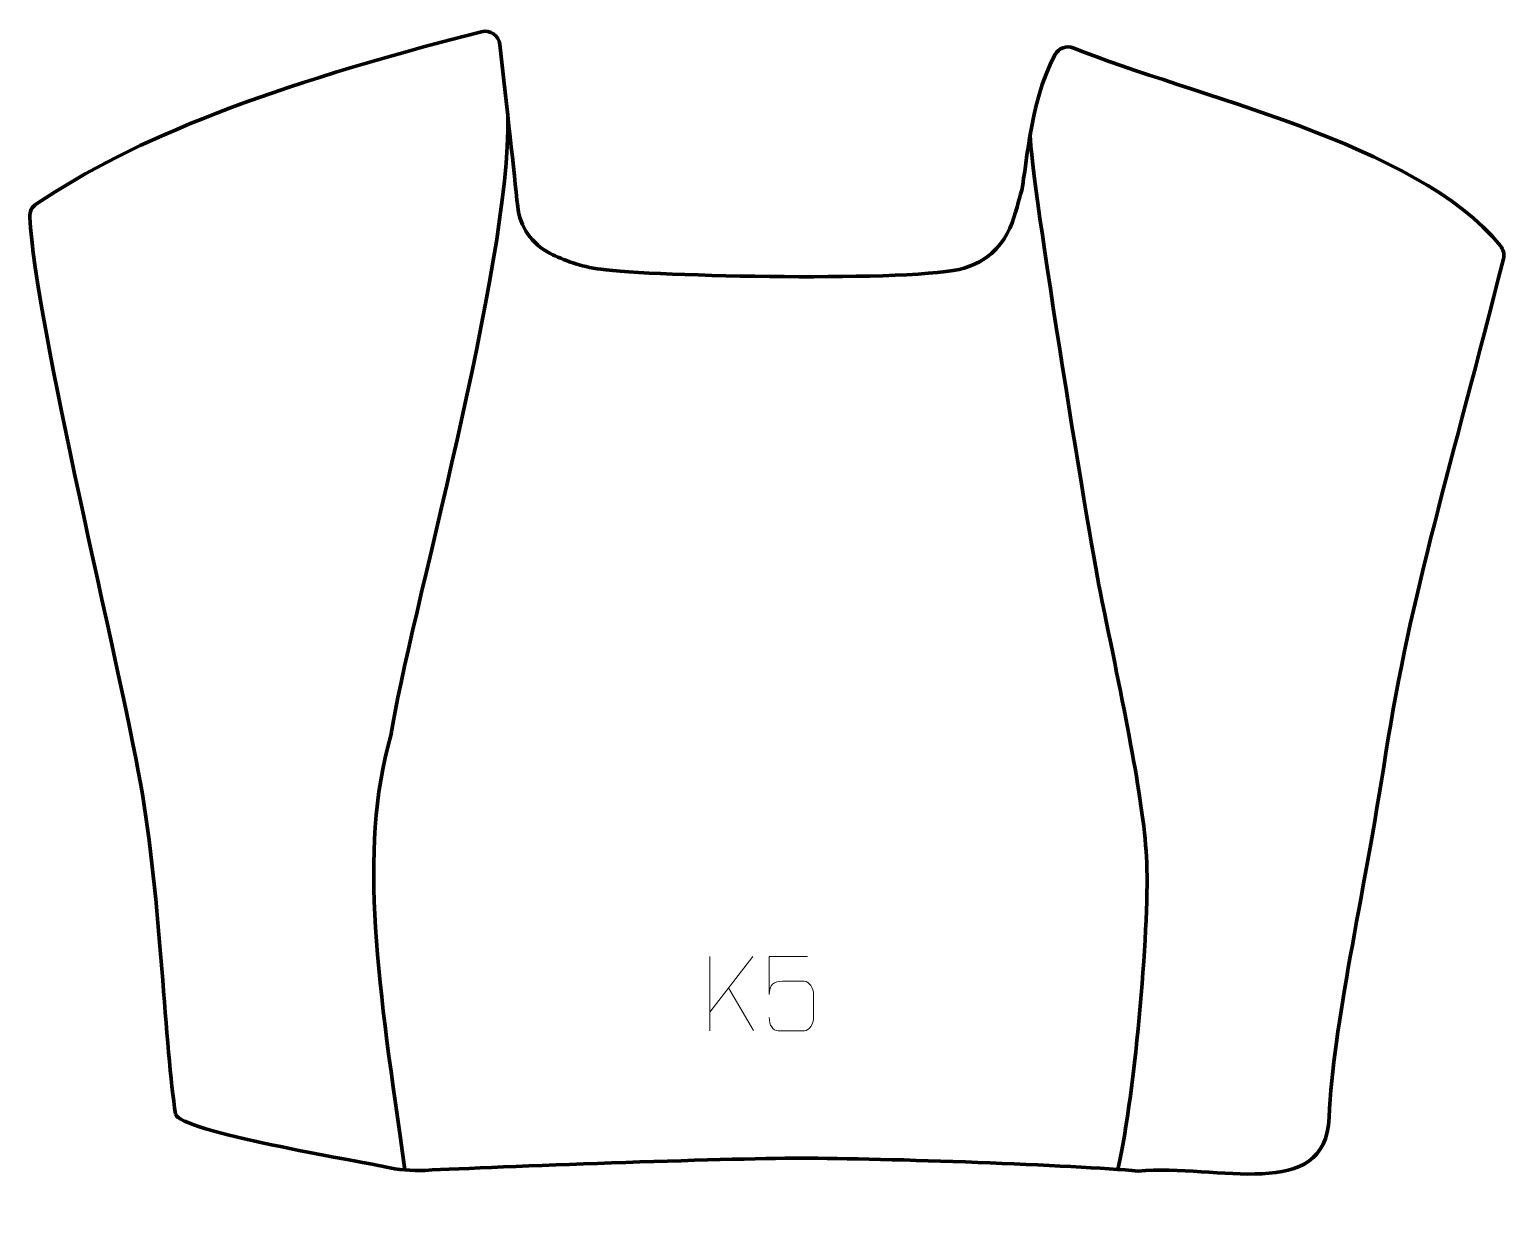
# Model space of a CAD drawing. Header units: millimetres. Extents: x -247 to 247, y -202 to 192.
import ezdxf

# ---------------------------------------------------------------- set-up
doc = ezdxf.new("R2010")
doc.units = ezdxf.units.MM
doc.header["$MEASUREMENT"] = 0
for name, color, linetype in [('layer 1', 7, 'Continuous'), ('layer 2', 7, 'Continuous'), ('layer 3', 7, 'Continuous')]:
    doc.layers.add(name, color=color, linetype=linetype)

msp = doc.modelspace()

# ---------------------------------------------------------------- linework, layer by layer
at = {"layer": 'layer 1', "color": 250, "lineweight": 9}
for points in [[(-19.1058, -118.7041), (-19.1058, -118.7041), (-19.1058, -143.6577), (-19.1058, -143.6577)], [(-4.7296, -118.7041), (-4.7296, -118.7041), (-19.1058, -137.3438), (-19.1058, -137.3438)], [(-4.4043, -143.5619), (-4.4043, -143.5619), (-12.8748, -129.2483), (-12.8748, -129.2483)]]:
    msp.add_open_spline(points, degree=3, dxfattribs=at)
msp.add_open_spline([(13.6391, -118.7261), (13.6391, -118.7261), (0.7874, -118.7261), (0.7874, -118.7261), (0.7874, -118.7261), (0.7877, -122.9567), (0.7877, -127.1876), (0.7874, -131.4188), (0.7874, -131.4188), (0.7871, -128.1087), (2.4181, -127.0369), (5.2301, -126.9764), (5.2301, -126.9764), (7.6697, -126.9761), (10.1092, -126.9761), (12.5484, -126.9764), (12.5484, -126.9764), (14.1982, -126.9696), (15.6731, -129.3501), (15.7016, -131.4188), (15.7016, -131.4188), (15.7013, -134.0061), (15.7013, -136.5937), (15.7016, -139.1814), (15.7016, -139.1814), (15.7478, -141.1408), (14.2484, -143.5771), (12.6225, -143.6356), (12.6225, -143.6356), (10.666, -143.6353), (5.771, -143.6353), (3.814, -143.6356), (3.814, -143.6356), (1.9685, -143.6444), (0.8614, -141.6796), (0.8406, -139.1285)], degree=3, knots=[0, 0, 0, 0, 0.1, 0.1, 0.1, 0.1, 0.2, 0.2, 0.2, 0.2, 0.3, 0.3, 0.3, 0.3, 0.4, 0.4, 0.4, 0.4, 0.5, 0.5, 0.5, 0.5, 0.6, 0.6, 0.6, 0.6, 0.7, 0.7, 0.7, 0.7, 0.8, 0.8, 0.8, 0.8, 1, 1, 1, 1], dxfattribs=at)
at = {"layer": 'layer 2', "color": 230, "lineweight": 200}
msp.add_open_spline([(-198.2281, -171.5441), (-201.8004, -150.3333), (-203.0393, -99.8893), (-210.019, -60.5821), (-210.019, -60.5821), (-217.2616, -19.7955), (-245.2721, 93.3085), (-247.1446, 129.3515), (-247.1446, 129.3515), (-247.2352, 131.1013), (-246.3925, 132.7674), (-244.9377, 133.7443), (-244.9377, 133.7443), (-211.9057, 155.9209), (-167.1329, 173.2494), (-95.6897, 191.4975), (-95.6897, 191.4975), (-92.7518, 192.2479), (-89.8269, 190.2251), (-89.4872, 187.2113), (-89.4872, 187.2113), (-87.0386, 165.495), (-84.7685, 144.4423), (-83.5313, 132.8602), (-83.5313, 132.8602), (-82.8095, 126.1024), (-78.7053, 120.1789), (-72.6361, 117.121), (-72.6361, 117.121), (-68.2486, 114.9105), (-62.5145, 112.7625), (-55.6541, 111.805), (-55.6541, 111.805), (-38.8072, 109.4545), (50.9125, 107.4955), (66.1923, 112.197), (66.1923, 112.197), (81.4718, 116.8984), (83.0392, 130.2193), (85.1287, 137.0102), (85.1287, 137.0102), (87.0623, 143.2943), (87.6539, 167.0238), (96.631, 183.777), (96.631, 183.777), (97.835, 186.0242), (100.5529, 186.9799), (102.9144, 186.0185), (102.9144, 186.0185), (141.8106, 170.1802), (218.1252, 154.2783), (246.0342, 119.6988), (246.0342, 119.6988), (247.0234, 118.4732), (247.3843, 116.855), (247.0008, 115.3275), (247.0008, 115.3275), (229.6455, 46.1693), (215.7637, 2.2926), (207.6283, -50.3956), (207.6283, -50.3956), (199.8269, -100.9162), (189.9129, -141.2225), (188.5716, -172.6507), (188.5716, -172.6507), (187.3399, -201.5482), (151.2861, -188.2148), (124.5686, -190.6562), (124.5686, -190.6562), (103.4121, -188.6972), (39.9425, -186.3463), (11.3417, -186.3463), (11.3417, -186.3463), (-14.0562, -186.3463), (-90.3339, -189.2299), (-114.5969, -190.4244), (-114.5969, -190.4244), (-119.1082, -190.6466), (-123.6234, -190.2561), (-128.0299, -189.2637), (-128.0299, -189.2637), (-137.0023, -187.2431), (-197.2445, -177.3823), (-198.2281, -171.5441)], degree=3, knots=[0, 0, 0, 0, 0.04545455, 0.04545455, 0.04545455, 0.04545455, 0.09090909, 0.09090909, 0.09090909, 0.09090909, 0.13636364, 0.13636364, 0.13636364, 0.13636364, 0.18181818, 0.18181818, 0.18181818, 0.18181818, 0.22727273, 0.22727273, 0.22727273, 0.22727273, 0.27272727, 0.27272727, 0.27272727, 0.27272727, 0.31818182, 0.31818182, 0.31818182, 0.31818182, 0.36363636, 0.36363636, 0.36363636, 0.36363636, 0.40909091, 0.40909091, 0.40909091, 0.40909091, 0.45454545, 0.45454545, 0.45454545, 0.45454545, 0.5, 0.5, 0.5, 0.5, 0.54545455, 0.54545455, 0.54545455, 0.54545455, 0.59090909, 0.59090909, 0.59090909, 0.59090909, 0.63636364, 0.63636364, 0.63636364, 0.63636364, 0.68181818, 0.68181818, 0.68181818, 0.68181818, 0.72727273, 0.72727273, 0.72727273, 0.72727273, 0.77272727, 0.77272727, 0.77272727, 0.77272727, 0.81818182, 0.81818182, 0.81818182, 0.81818182, 0.86363636, 0.86363636, 0.86363636, 0.86363636, 0.90909091, 0.90909091, 0.90909091, 0.90909091, 1, 1, 1, 1], dxfattribs=at)
at = {"layer": 'layer 3', "color": 142, "lineweight": 200}
for points, knots in [([(-121.3527, -190.2995), (-130.1324, -128.4515), (-137.2429, -83.9581), (-126.0771, -44.6164), (-126.0771, -44.6164), (-120.1007, -6.3672), (-85.8378, 112.5204), (-86.8327, 163.3423)], [0, 0, 0, 0, 0.33333333, 0.33333333, 0.33333333, 0.33333333, 1, 1, 1, 1]), ([(117.7435, -190.1098), (123.7391, -163.5481), (128.5203, -105.5765), (127.3247, -85.2561), (127.3247, -85.2561), (126.1295, -64.9365), (119.5555, -34.4565), (111.7859, 3.7928), (111.7859, 3.7928), (108.0636, 22.1187), (86.8753, 152.6761), (88.4183, 157.4977)], [0, 0, 0, 0, 0.25, 0.25, 0.25, 0.25, 0.5, 0.5, 0.5, 0.5, 1, 1, 1, 1])]:
    msp.add_open_spline(points, degree=3, knots=knots, dxfattribs=at)

doc.saveas('drawing.dxf')
